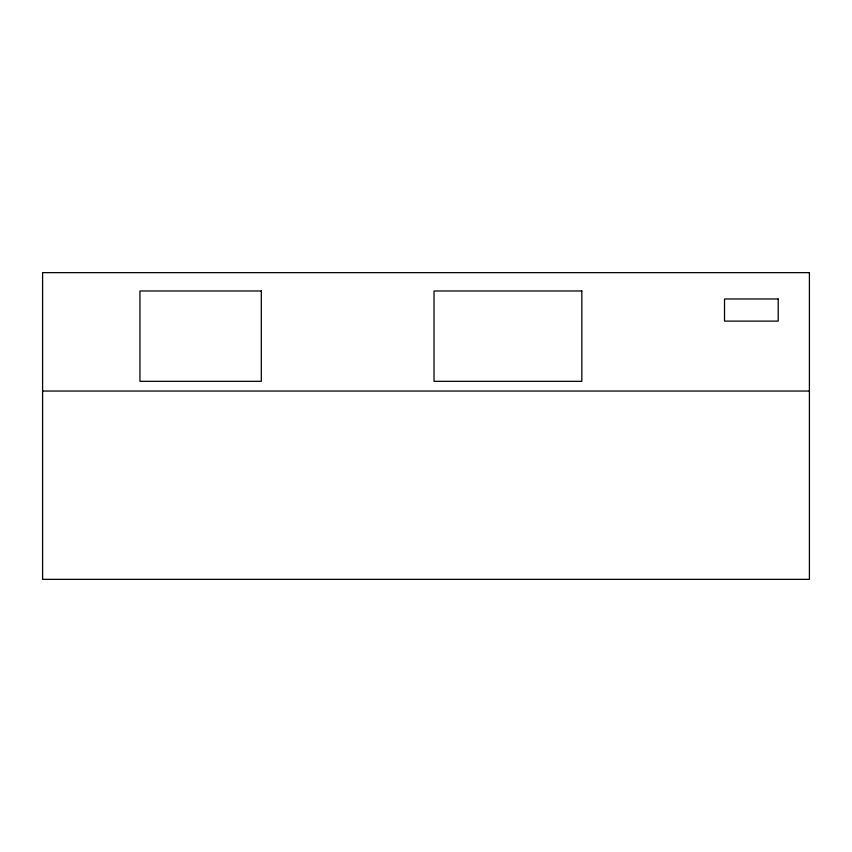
<?xml version="1.0" encoding="UTF-8"?>
<svg xmlns="http://www.w3.org/2000/svg" width="852" height="852" viewBox="0 0 852 852"><rect width="100%" height="100%" fill="white"/><g stroke="black" fill="none" stroke-linecap="round" stroke-linejoin="round"><path stroke-width="1.28" d="M42.6 391.047L809.4 391.047M809.4 272.64L42.6 272.64L42.6 579.36L809.4 579.36L809.4 272.64M261.308 290.979L139.952 290.979L139.952 381.323L261.308 381.323L261.308 290.979M581.841 290.979L434.019 290.979L434.019 381.323L581.841 381.323L581.841 290.979M778.217 298.967L724.519 298.967L724.519 321.119L778.217 321.119L778.217 298.967"/></g></svg>
